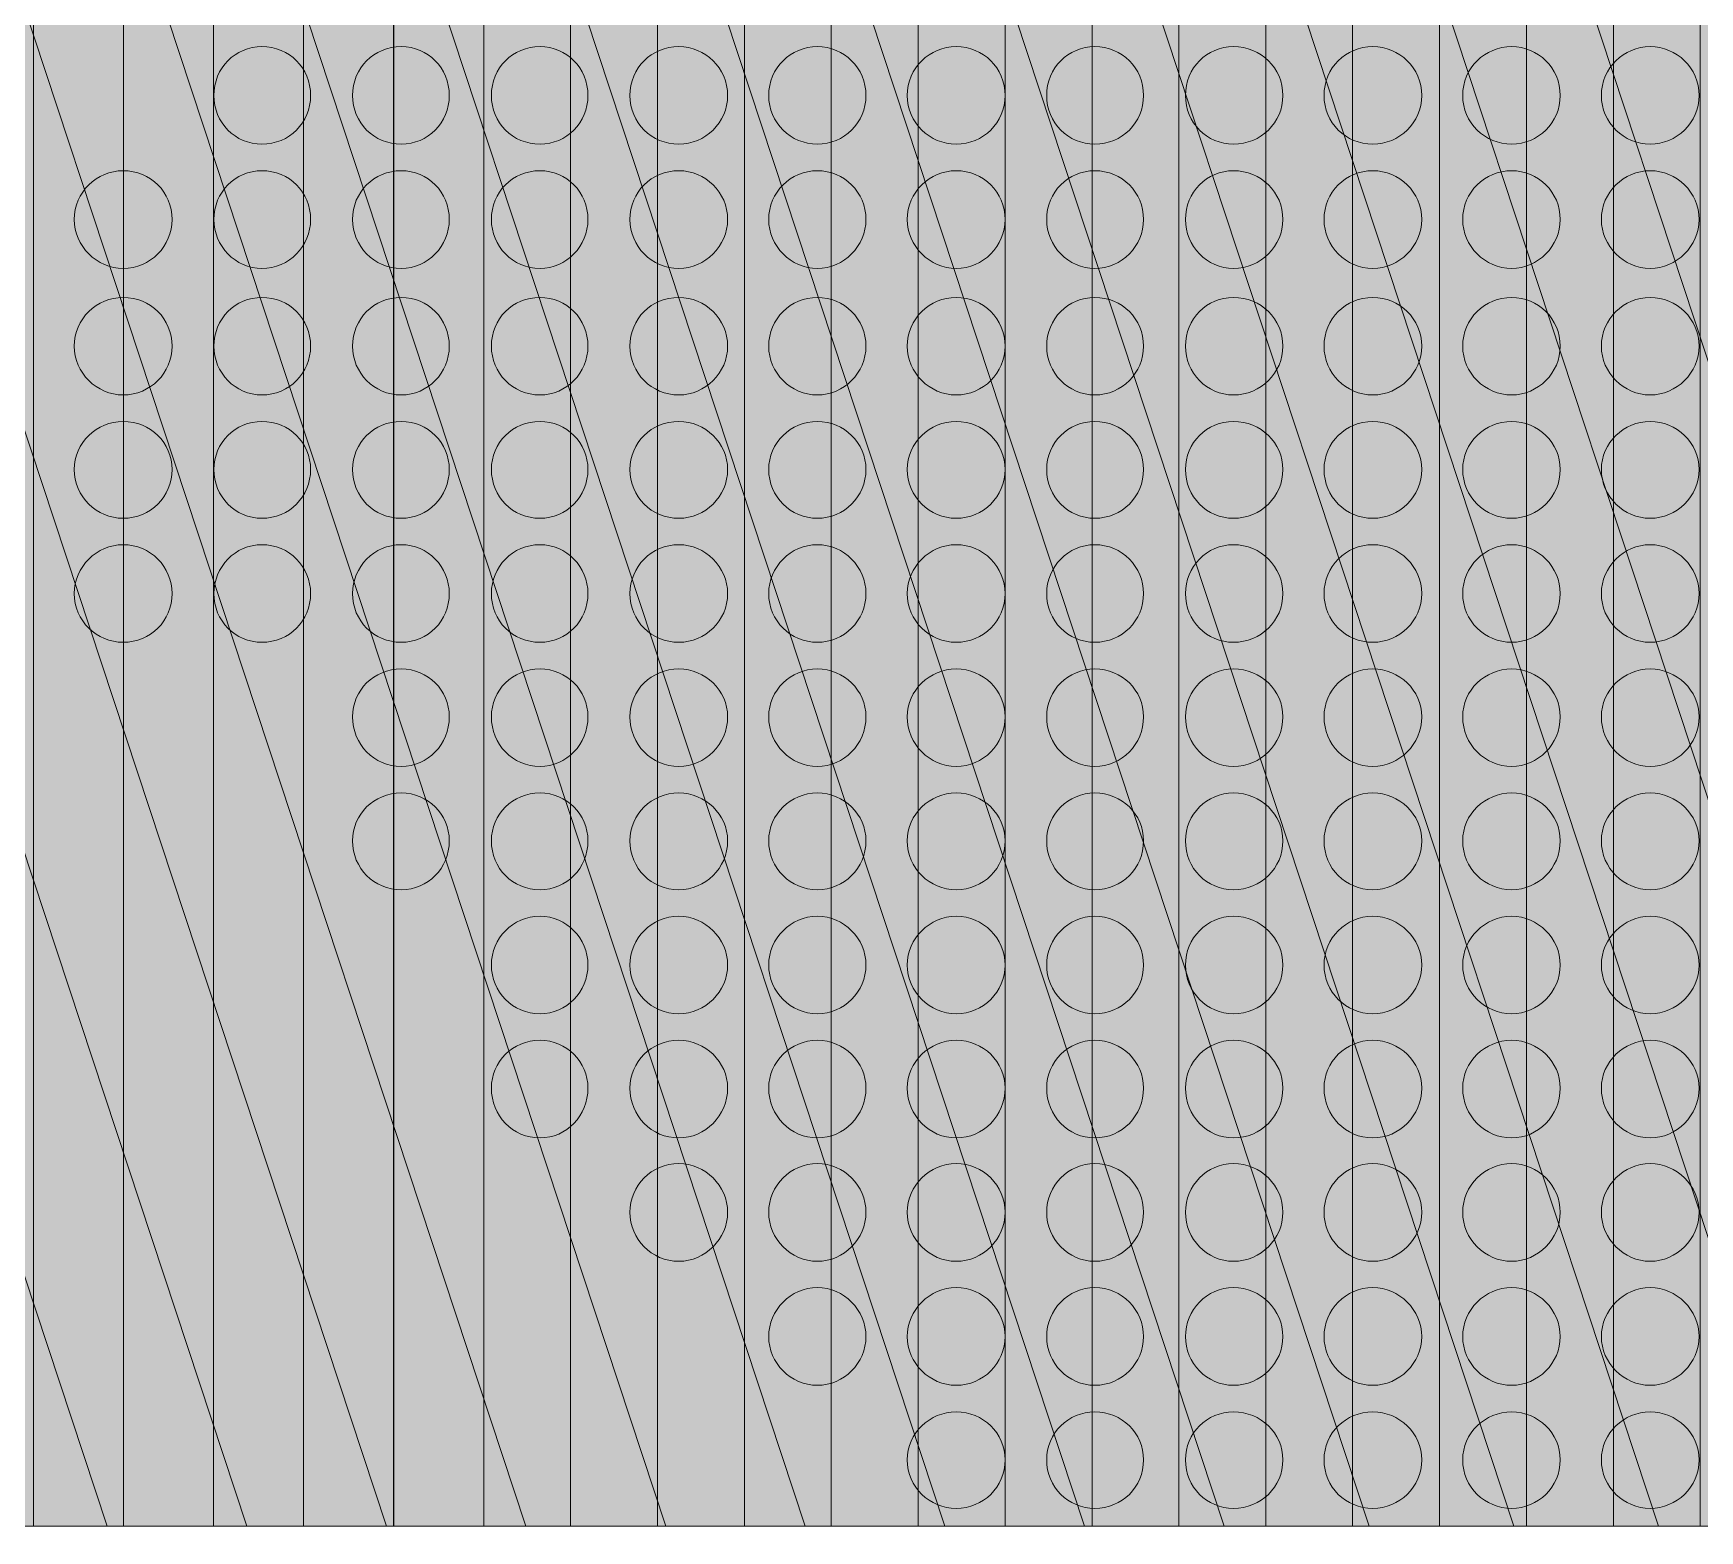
# Model space of a CAD drawing. Header units: inches. Extents: x 243 to 900, y -519 to -86.
# Drawn here: x 503.32 to 533.02, y -312.63 to -285.94 of the extents above; entities that cross this region are included whole.
import ezdxf

# ---------------------------------------------------------------- set-up
doc = ezdxf.new("R2010")
doc.units = ezdxf.units.IN
doc.header["$MEASUREMENT"] = 0
doc.layers.add('Layer 1', color=7, linetype='Continuous')

# ---------------------------------------------------------------- blocks, each defined once
blk = doc.blocks.new('block 3')
at = {"layer": 'Layer 1', "lineweight": 0}
blk.add_open_spline([(898.138, -484.267), (898.138, -494.991), (889.368, -503.763), (878.645, -503.763), (878.645, -503.763), (266.12, -503.763), (266.12, -503.763), (255.397, -503.763), (246.624, -494.991), (246.624, -484.267), (246.624, -484.267), (246.624, -108.507), (246.624, -108.507), (246.624, -97.783), (255.397, -89.011), (266.12, -89.011), (266.12, -89.011), (878.645, -89.011), (878.645, -89.011), (889.368, -89.011), (898.138, -97.783), (898.138, -108.507), (898.138, -108.507), (898.138, -484.267), (898.138, -484.267)], degree=3, knots=[0, 0, 0, 0, 1, 1, 1, 2, 2, 2, 3, 3, 3, 4, 4, 4, 5, 5, 5, 6, 6, 6, 7, 7, 7, 8, 8, 8, 8], dxfattribs=at)
blk = doc.blocks.new('block 2')
at = {"layer": 'Layer 1'}
blk.add_blockref('block 3', (0, 0), dxfattribs=at)
blk = doc.blocks.new('block 72')
at = {"layer": 'Layer 1', "lineweight": 0}
for points in [[(508.262, -287.045), (508.262, -287.533), (507.882, -287.913), (507.395, -287.913), (506.919, -287.913), (506.538, -287.533), (506.538, -287.045), (506.538, -286.556), (506.919, -286.174), (507.395, -286.174), (507.882, -286.174), (508.262, -286.556), (508.262, -287.045)], [(510.734, -287.045), (510.734, -287.533), (510.354, -287.913), (509.88, -287.913), (509.391, -287.913), (509.01, -287.533), (509.01, -287.045), (509.01, -286.556), (509.391, -286.174), (509.88, -286.174), (510.354, -286.174), (510.734, -286.556), (510.734, -287.045)], [(513.206, -287.045), (513.206, -287.533), (512.826, -287.913), (512.352, -287.913), (511.863, -287.913), (511.485, -287.533), (511.485, -287.045), (511.485, -286.556), (511.863, -286.174), (512.352, -286.174), (512.826, -286.174), (513.206, -286.556), (513.206, -287.045)], [(515.697, -287.045), (515.697, -287.533), (515.295, -287.913), (514.827, -287.913), (514.338, -287.913), (513.954, -287.533), (513.954, -287.045), (513.954, -286.556), (514.338, -286.174), (514.827, -286.174), (515.295, -286.174), (515.697, -286.556), (515.697, -287.045)], [(518.163, -287.045), (518.163, -287.533), (517.769, -287.913), (517.296, -287.913), (516.823, -287.913), (516.429, -287.533), (516.429, -287.045), (516.429, -286.556), (516.823, -286.174), (517.296, -286.174), (517.769, -286.174), (518.163, -286.556), (518.163, -287.045)], [(520.641, -287.045), (520.641, -287.533), (520.257, -287.913), (519.768, -287.913), (519.298, -287.913), (518.898, -287.533), (518.898, -287.045), (518.898, -286.556), (519.298, -286.174), (519.768, -286.174), (520.257, -286.174), (520.641, -286.556), (520.641, -287.045)], [(523.11, -287.045), (523.11, -287.533), (522.727, -287.913), (522.24, -287.913), (521.767, -287.913), (521.384, -287.533), (521.384, -287.045), (521.384, -286.556), (521.767, -286.174), (522.24, -286.174), (522.727, -286.174), (523.11, -286.556), (523.11, -287.045)], [(525.595, -287.045), (525.595, -287.533), (525.201, -287.913), (524.712, -287.913), (524.239, -287.913), (523.858, -287.533), (523.858, -287.045), (523.858, -286.556), (524.239, -286.174), (524.712, -286.174), (525.201, -286.174), (525.595, -286.556), (525.595, -287.045)], [(528.07, -287.045), (528.07, -287.533), (527.673, -287.913), (527.197, -287.913), (526.714, -287.913), (526.328, -287.533), (526.328, -287.045), (526.328, -286.556), (526.714, -286.174), (527.197, -286.174), (527.673, -286.174), (528.07, -286.556), (528.07, -287.045)], [(530.539, -287.045), (530.539, -287.533), (530.143, -287.913), (529.675, -287.913), (529.196, -287.913), (528.8, -287.533), (528.8, -287.045), (528.8, -286.556), (529.196, -286.174), (529.675, -286.174), (530.143, -286.174), (530.539, -286.556), (530.539, -287.045)], [(533.014, -287.045), (533.014, -287.533), (532.615, -287.913), (532.141, -287.913), (531.671, -287.913), (531.272, -287.533), (531.272, -287.045), (531.272, -286.556), (531.671, -286.174), (532.141, -286.174), (532.615, -286.174), (533.014, -286.556), (533.014, -287.045)]]:
    blk.add_open_spline(points, degree=3, knots=[0, 0, 0, 0, 1, 1, 1, 2, 2, 2, 3, 3, 3, 4, 4, 4, 4], dxfattribs=at)
blk = doc.blocks.new('block 73')
at = {"layer": 'Layer 1', "lineweight": 0}
for points in [[(505.793, -289.256), (505.793, -289.728), (505.409, -290.128), (504.92, -290.128), (504.45, -290.128), (504.05, -289.728), (504.05, -289.256), (504.05, -288.769), (504.45, -288.387), (504.92, -288.387), (505.409, -288.387), (505.793, -288.769), (505.793, -289.256)], [(508.262, -289.256), (508.262, -289.728), (507.882, -290.128), (507.395, -290.128), (506.919, -290.128), (506.538, -289.728), (506.538, -289.256), (506.538, -288.769), (506.919, -288.387), (507.395, -288.387), (507.882, -288.387), (508.262, -288.769), (508.262, -289.256)], [(510.734, -289.256), (510.734, -289.728), (510.354, -290.128), (509.88, -290.128), (509.391, -290.128), (509.01, -289.728), (509.01, -289.256), (509.01, -288.769), (509.391, -288.387), (509.88, -288.387), (510.354, -288.387), (510.734, -288.769), (510.734, -289.256)], [(513.206, -289.256), (513.206, -289.728), (512.826, -290.128), (512.352, -290.128), (511.863, -290.128), (511.485, -289.728), (511.485, -289.256), (511.485, -288.769), (511.863, -288.387), (512.352, -288.387), (512.826, -288.387), (513.206, -288.769), (513.206, -289.256)], [(515.697, -289.256), (515.697, -289.728), (515.295, -290.128), (514.827, -290.128), (514.338, -290.128), (513.954, -289.728), (513.954, -289.256), (513.954, -288.769), (514.338, -288.387), (514.827, -288.387), (515.295, -288.387), (515.697, -288.769), (515.697, -289.256)], [(518.163, -289.256), (518.163, -289.728), (517.769, -290.128), (517.296, -290.128), (516.823, -290.128), (516.429, -289.728), (516.429, -289.256), (516.429, -288.769), (516.823, -288.387), (517.296, -288.387), (517.769, -288.387), (518.163, -288.769), (518.163, -289.256)], [(520.641, -289.256), (520.641, -289.728), (520.257, -290.128), (519.768, -290.128), (519.298, -290.128), (518.898, -289.728), (518.898, -289.256), (518.898, -288.769), (519.298, -288.387), (519.768, -288.387), (520.257, -288.387), (520.641, -288.769), (520.641, -289.256)], [(523.11, -289.256), (523.11, -289.728), (522.727, -290.128), (522.24, -290.128), (521.767, -290.128), (521.384, -289.728), (521.384, -289.256), (521.384, -288.769), (521.767, -288.387), (522.24, -288.387), (522.727, -288.387), (523.11, -288.769), (523.11, -289.256)], [(525.595, -289.256), (525.595, -289.728), (525.201, -290.128), (524.712, -290.128), (524.239, -290.128), (523.858, -289.728), (523.858, -289.256), (523.858, -288.769), (524.239, -288.387), (524.712, -288.387), (525.201, -288.387), (525.595, -288.769), (525.595, -289.256)], [(528.07, -289.256), (528.07, -289.728), (527.673, -290.128), (527.197, -290.128), (526.714, -290.128), (526.328, -289.728), (526.328, -289.256), (526.328, -288.769), (526.714, -288.387), (527.197, -288.387), (527.673, -288.387), (528.07, -288.769), (528.07, -289.256)], [(530.539, -289.256), (530.539, -289.728), (530.143, -290.128), (529.675, -290.128), (529.196, -290.128), (528.8, -289.728), (528.8, -289.256), (528.8, -288.769), (529.196, -288.387), (529.675, -288.387), (530.143, -288.387), (530.539, -288.769), (530.539, -289.256)], [(533.014, -289.256), (533.014, -289.728), (532.615, -290.128), (532.141, -290.128), (531.671, -290.128), (531.272, -289.728), (531.272, -289.256), (531.272, -288.769), (531.671, -288.387), (532.141, -288.387), (532.615, -288.387), (533.014, -288.769), (533.014, -289.256)]]:
    blk.add_open_spline(points, degree=3, knots=[0, 0, 0, 0, 1, 1, 1, 2, 2, 2, 3, 3, 3, 4, 4, 4, 4], dxfattribs=at)
blk = doc.blocks.new('block 5')
at = {"layer": 'Layer 1'}
for name in ['block 72', 'block 73']:
    blk.add_blockref(name, (0, 0), dxfattribs=at)
blk = doc.blocks.new('block 75')
at = {"layer": 'Layer 1', "lineweight": 0}
for points in [[(505.793, -291.516), (505.793, -291.988), (505.409, -292.385), (504.92, -292.385), (504.45, -292.385), (504.05, -291.988), (504.05, -291.516), (504.05, -291.026), (504.45, -290.646), (504.92, -290.646), (505.409, -290.646), (505.793, -291.026), (505.793, -291.516)], [(508.262, -291.516), (508.262, -291.988), (507.882, -292.385), (507.395, -292.385), (506.919, -292.385), (506.538, -291.988), (506.538, -291.516), (506.538, -291.026), (506.919, -290.646), (507.395, -290.646), (507.882, -290.646), (508.262, -291.026), (508.262, -291.516)], [(510.734, -291.516), (510.734, -291.988), (510.354, -292.385), (509.88, -292.385), (509.391, -292.385), (509.01, -291.988), (509.01, -291.516), (509.01, -291.026), (509.391, -290.646), (509.88, -290.646), (510.354, -290.646), (510.734, -291.026), (510.734, -291.516)], [(513.206, -291.516), (513.206, -291.988), (512.826, -292.385), (512.352, -292.385), (511.863, -292.385), (511.485, -291.988), (511.485, -291.516), (511.485, -291.026), (511.863, -290.646), (512.352, -290.646), (512.826, -290.646), (513.206, -291.026), (513.206, -291.516)], [(515.697, -291.516), (515.697, -291.988), (515.295, -292.385), (514.827, -292.385), (514.338, -292.385), (513.954, -291.988), (513.954, -291.516), (513.954, -291.026), (514.338, -290.646), (514.827, -290.646), (515.295, -290.646), (515.697, -291.026), (515.697, -291.516)], [(518.163, -291.516), (518.163, -291.988), (517.769, -292.385), (517.296, -292.385), (516.823, -292.385), (516.429, -291.988), (516.429, -291.516), (516.429, -291.026), (516.823, -290.646), (517.296, -290.646), (517.769, -290.646), (518.163, -291.026), (518.163, -291.516)], [(520.641, -291.516), (520.641, -291.988), (520.257, -292.385), (519.768, -292.385), (519.298, -292.385), (518.898, -291.988), (518.898, -291.516), (518.898, -291.026), (519.298, -290.646), (519.768, -290.646), (520.257, -290.646), (520.641, -291.026), (520.641, -291.516)], [(523.11, -291.516), (523.11, -291.988), (522.727, -292.385), (522.24, -292.385), (521.767, -292.385), (521.384, -291.988), (521.384, -291.516), (521.384, -291.026), (521.767, -290.646), (522.24, -290.646), (522.727, -290.646), (523.11, -291.026), (523.11, -291.516)], [(525.595, -291.516), (525.595, -291.988), (525.201, -292.385), (524.712, -292.385), (524.239, -292.385), (523.858, -291.988), (523.858, -291.516), (523.858, -291.026), (524.239, -290.646), (524.712, -290.646), (525.201, -290.646), (525.595, -291.026), (525.595, -291.516)], [(528.07, -291.516), (528.07, -291.988), (527.673, -292.385), (527.197, -292.385), (526.714, -292.385), (526.328, -291.988), (526.328, -291.516), (526.328, -291.026), (526.714, -290.646), (527.197, -290.646), (527.673, -290.646), (528.07, -291.026), (528.07, -291.516)], [(530.539, -291.516), (530.539, -291.988), (530.143, -292.385), (529.675, -292.385), (529.196, -292.385), (528.8, -291.988), (528.8, -291.516), (528.8, -291.026), (529.196, -290.646), (529.675, -290.646), (530.143, -290.646), (530.539, -291.026), (530.539, -291.516)], [(533.014, -291.516), (533.014, -291.988), (532.615, -292.385), (532.141, -292.385), (531.671, -292.385), (531.272, -291.988), (531.272, -291.516), (531.272, -291.026), (531.671, -290.646), (532.141, -290.646), (532.615, -290.646), (533.014, -291.026), (533.014, -291.516)]]:
    blk.add_open_spline(points, degree=3, knots=[0, 0, 0, 0, 1, 1, 1, 2, 2, 2, 3, 3, 3, 4, 4, 4, 4], dxfattribs=at)
blk = doc.blocks.new('block 76')
at = {"layer": 'Layer 1', "lineweight": 0}
for points in [[(505.793, -293.711), (505.793, -294.199), (505.409, -294.584), (504.92, -294.584), (504.45, -294.584), (504.05, -294.199), (504.05, -293.711), (504.05, -293.241), (504.45, -292.857), (504.92, -292.857), (505.409, -292.857), (505.793, -293.241), (505.793, -293.711)], [(508.262, -293.711), (508.262, -294.199), (507.882, -294.584), (507.395, -294.584), (506.919, -294.584), (506.538, -294.199), (506.538, -293.711), (506.538, -293.241), (506.919, -292.857), (507.395, -292.857), (507.882, -292.857), (508.262, -293.241), (508.262, -293.711)], [(510.734, -293.711), (510.734, -294.199), (510.354, -294.584), (509.88, -294.584), (509.391, -294.584), (509.01, -294.199), (509.01, -293.711), (509.01, -293.241), (509.391, -292.857), (509.88, -292.857), (510.354, -292.857), (510.734, -293.241), (510.734, -293.711)], [(513.206, -293.711), (513.206, -294.199), (512.826, -294.584), (512.352, -294.584), (511.863, -294.584), (511.485, -294.199), (511.485, -293.711), (511.485, -293.241), (511.863, -292.857), (512.352, -292.857), (512.826, -292.857), (513.206, -293.241), (513.206, -293.711)], [(515.697, -293.711), (515.697, -294.199), (515.295, -294.584), (514.827, -294.584), (514.338, -294.584), (513.954, -294.199), (513.954, -293.711), (513.954, -293.241), (514.338, -292.857), (514.827, -292.857), (515.295, -292.857), (515.697, -293.241), (515.697, -293.711)], [(518.163, -293.711), (518.163, -294.199), (517.769, -294.584), (517.296, -294.584), (516.823, -294.584), (516.429, -294.199), (516.429, -293.711), (516.429, -293.241), (516.823, -292.857), (517.296, -292.857), (517.769, -292.857), (518.163, -293.241), (518.163, -293.711)], [(520.641, -293.711), (520.641, -294.199), (520.257, -294.584), (519.768, -294.584), (519.298, -294.584), (518.898, -294.199), (518.898, -293.711), (518.898, -293.241), (519.298, -292.857), (519.768, -292.857), (520.257, -292.857), (520.641, -293.241), (520.641, -293.711)], [(523.11, -293.711), (523.11, -294.199), (522.727, -294.584), (522.24, -294.584), (521.767, -294.584), (521.384, -294.199), (521.384, -293.711), (521.384, -293.241), (521.767, -292.857), (522.24, -292.857), (522.727, -292.857), (523.11, -293.241), (523.11, -293.711)], [(525.595, -293.711), (525.595, -294.199), (525.201, -294.584), (524.712, -294.584), (524.239, -294.584), (523.858, -294.199), (523.858, -293.711), (523.858, -293.241), (524.239, -292.857), (524.712, -292.857), (525.201, -292.857), (525.595, -293.241), (525.595, -293.711)], [(528.07, -293.711), (528.07, -294.199), (527.673, -294.584), (527.197, -294.584), (526.714, -294.584), (526.328, -294.199), (526.328, -293.711), (526.328, -293.241), (526.714, -292.857), (527.197, -292.857), (527.673, -292.857), (528.07, -293.241), (528.07, -293.711)], [(530.539, -293.711), (530.539, -294.199), (530.143, -294.584), (529.675, -294.584), (529.196, -294.584), (528.8, -294.199), (528.8, -293.711), (528.8, -293.241), (529.196, -292.857), (529.675, -292.857), (530.143, -292.857), (530.539, -293.241), (530.539, -293.711)], [(533.014, -293.711), (533.014, -294.199), (532.615, -294.584), (532.141, -294.584), (531.671, -294.584), (531.272, -294.199), (531.272, -293.711), (531.272, -293.241), (531.671, -292.857), (532.141, -292.857), (532.615, -292.857), (533.014, -293.241), (533.014, -293.711)]]:
    blk.add_open_spline(points, degree=3, knots=[0, 0, 0, 0, 1, 1, 1, 2, 2, 2, 3, 3, 3, 4, 4, 4, 4], dxfattribs=at)
blk = doc.blocks.new('block 77')
at = {"layer": 'Layer 1', "lineweight": 0}
for points in [[(505.793, -295.926), (505.793, -296.412), (505.409, -296.794), (504.92, -296.794), (504.45, -296.794), (504.05, -296.412), (504.05, -295.926), (504.05, -295.452), (504.45, -295.054), (504.92, -295.054), (505.409, -295.054), (505.793, -295.452), (505.793, -295.926)], [(508.262, -295.926), (508.262, -296.412), (507.882, -296.794), (507.395, -296.794), (506.919, -296.794), (506.538, -296.412), (506.538, -295.926), (506.538, -295.452), (506.919, -295.054), (507.395, -295.054), (507.882, -295.054), (508.262, -295.452), (508.262, -295.926)], [(510.734, -295.926), (510.734, -296.412), (510.354, -296.794), (509.88, -296.794), (509.391, -296.794), (509.01, -296.412), (509.01, -295.926), (509.01, -295.452), (509.391, -295.054), (509.88, -295.054), (510.354, -295.054), (510.734, -295.452), (510.734, -295.926)], [(513.206, -295.926), (513.206, -296.412), (512.826, -296.794), (512.352, -296.794), (511.863, -296.794), (511.485, -296.412), (511.485, -295.926), (511.485, -295.452), (511.863, -295.054), (512.352, -295.054), (512.826, -295.054), (513.206, -295.452), (513.206, -295.926)], [(515.697, -295.926), (515.697, -296.412), (515.295, -296.794), (514.827, -296.794), (514.338, -296.794), (513.954, -296.412), (513.954, -295.926), (513.954, -295.452), (514.338, -295.054), (514.827, -295.054), (515.295, -295.054), (515.697, -295.452), (515.697, -295.926)], [(518.163, -295.926), (518.163, -296.412), (517.769, -296.794), (517.296, -296.794), (516.823, -296.794), (516.429, -296.412), (516.429, -295.926), (516.429, -295.452), (516.823, -295.054), (517.296, -295.054), (517.769, -295.054), (518.163, -295.452), (518.163, -295.926)], [(520.641, -295.926), (520.641, -296.412), (520.257, -296.794), (519.768, -296.794), (519.298, -296.794), (518.898, -296.412), (518.898, -295.926), (518.898, -295.452), (519.298, -295.054), (519.768, -295.054), (520.257, -295.054), (520.641, -295.452), (520.641, -295.926)], [(523.11, -295.926), (523.11, -296.412), (522.727, -296.794), (522.24, -296.794), (521.767, -296.794), (521.384, -296.412), (521.384, -295.926), (521.384, -295.452), (521.767, -295.054), (522.24, -295.054), (522.727, -295.054), (523.11, -295.452), (523.11, -295.926)], [(525.595, -295.926), (525.595, -296.412), (525.201, -296.794), (524.712, -296.794), (524.239, -296.794), (523.858, -296.412), (523.858, -295.926), (523.858, -295.452), (524.239, -295.054), (524.712, -295.054), (525.201, -295.054), (525.595, -295.452), (525.595, -295.926)], [(528.07, -295.926), (528.07, -296.412), (527.673, -296.794), (527.197, -296.794), (526.714, -296.794), (526.328, -296.412), (526.328, -295.926), (526.328, -295.452), (526.714, -295.054), (527.197, -295.054), (527.673, -295.054), (528.07, -295.452), (528.07, -295.926)], [(530.539, -295.926), (530.539, -296.412), (530.143, -296.794), (529.675, -296.794), (529.196, -296.794), (528.8, -296.412), (528.8, -295.926), (528.8, -295.452), (529.196, -295.054), (529.675, -295.054), (530.143, -295.054), (530.539, -295.452), (530.539, -295.926)], [(533.014, -295.926), (533.014, -296.412), (532.615, -296.794), (532.141, -296.794), (531.671, -296.794), (531.272, -296.412), (531.272, -295.926), (531.272, -295.452), (531.671, -295.054), (532.141, -295.054), (532.615, -295.054), (533.014, -295.452), (533.014, -295.926)]]:
    blk.add_open_spline(points, degree=3, knots=[0, 0, 0, 0, 1, 1, 1, 2, 2, 2, 3, 3, 3, 4, 4, 4, 4], dxfattribs=at)
blk = doc.blocks.new('block 78')
at = {"layer": 'Layer 1', "lineweight": 0}
for points in [[(510.734, -298.123), (510.734, -298.612), (510.354, -299.008), (509.88, -299.008), (509.391, -299.008), (509.01, -298.612), (509.01, -298.123), (509.01, -297.649), (509.391, -297.27), (509.88, -297.27), (510.354, -297.27), (510.734, -297.649), (510.734, -298.123)], [(513.206, -298.123), (513.206, -298.612), (512.826, -299.008), (512.352, -299.008), (511.863, -299.008), (511.485, -298.612), (511.485, -298.123), (511.485, -297.649), (511.863, -297.27), (512.352, -297.27), (512.826, -297.27), (513.206, -297.649), (513.206, -298.123)], [(515.697, -298.123), (515.697, -298.612), (515.295, -299.008), (514.827, -299.008), (514.338, -299.008), (513.954, -298.612), (513.954, -298.123), (513.954, -297.649), (514.338, -297.27), (514.827, -297.27), (515.295, -297.27), (515.697, -297.649), (515.697, -298.123)], [(518.163, -298.123), (518.163, -298.612), (517.769, -299.008), (517.296, -299.008), (516.823, -299.008), (516.429, -298.612), (516.429, -298.123), (516.429, -297.649), (516.823, -297.27), (517.296, -297.27), (517.769, -297.27), (518.163, -297.649), (518.163, -298.123)], [(520.641, -298.123), (520.641, -298.612), (520.257, -299.008), (519.768, -299.008), (519.298, -299.008), (518.898, -298.612), (518.898, -298.123), (518.898, -297.649), (519.298, -297.27), (519.768, -297.27), (520.257, -297.27), (520.641, -297.649), (520.641, -298.123)], [(523.11, -298.123), (523.11, -298.612), (522.727, -299.008), (522.24, -299.008), (521.767, -299.008), (521.384, -298.612), (521.384, -298.123), (521.384, -297.649), (521.767, -297.27), (522.24, -297.27), (522.727, -297.27), (523.11, -297.649), (523.11, -298.123)], [(525.595, -298.123), (525.595, -298.612), (525.201, -299.008), (524.712, -299.008), (524.239, -299.008), (523.858, -298.612), (523.858, -298.123), (523.858, -297.649), (524.239, -297.27), (524.712, -297.27), (525.201, -297.27), (525.595, -297.649), (525.595, -298.123)], [(528.07, -298.123), (528.07, -298.612), (527.673, -299.008), (527.197, -299.008), (526.714, -299.008), (526.328, -298.612), (526.328, -298.123), (526.328, -297.649), (526.714, -297.27), (527.197, -297.27), (527.673, -297.27), (528.07, -297.649), (528.07, -298.123)], [(530.539, -298.123), (530.539, -298.612), (530.143, -299.008), (529.675, -299.008), (529.196, -299.008), (528.8, -298.612), (528.8, -298.123), (528.8, -297.649), (529.196, -297.27), (529.675, -297.27), (530.143, -297.27), (530.539, -297.649), (530.539, -298.123)], [(533.014, -298.123), (533.014, -298.612), (532.615, -299.008), (532.141, -299.008), (531.671, -299.008), (531.272, -298.612), (531.272, -298.123), (531.272, -297.649), (531.671, -297.27), (532.141, -297.27), (532.615, -297.27), (533.014, -297.649), (533.014, -298.123)]]:
    blk.add_open_spline(points, degree=3, knots=[0, 0, 0, 0, 1, 1, 1, 2, 2, 2, 3, 3, 3, 4, 4, 4, 4], dxfattribs=at)
blk = doc.blocks.new('block 79')
at = {"layer": 'Layer 1', "lineweight": 0}
for points in [[(510.734, -300.334), (510.734, -300.823), (510.354, -301.205), (509.88, -301.205), (509.391, -301.205), (509.01, -300.823), (509.01, -300.334), (509.01, -299.861), (509.391, -299.48), (509.88, -299.48), (510.354, -299.48), (510.734, -299.861), (510.734, -300.334)], [(513.206, -300.334), (513.206, -300.823), (512.826, -301.205), (512.352, -301.205), (511.863, -301.205), (511.485, -300.823), (511.485, -300.334), (511.485, -299.861), (511.863, -299.48), (512.352, -299.48), (512.826, -299.48), (513.206, -299.861), (513.206, -300.334)], [(515.697, -300.334), (515.697, -300.823), (515.295, -301.205), (514.827, -301.205), (514.338, -301.205), (513.954, -300.823), (513.954, -300.334), (513.954, -299.861), (514.338, -299.48), (514.827, -299.48), (515.295, -299.48), (515.697, -299.861), (515.697, -300.334)], [(518.163, -300.334), (518.163, -300.823), (517.769, -301.205), (517.296, -301.205), (516.823, -301.205), (516.429, -300.823), (516.429, -300.334), (516.429, -299.861), (516.823, -299.48), (517.296, -299.48), (517.769, -299.48), (518.163, -299.861), (518.163, -300.334)], [(520.641, -300.334), (520.641, -300.823), (520.257, -301.205), (519.768, -301.205), (519.298, -301.205), (518.898, -300.823), (518.898, -300.334), (518.898, -299.861), (519.298, -299.48), (519.768, -299.48), (520.257, -299.48), (520.641, -299.861), (520.641, -300.334)], [(523.11, -300.334), (523.11, -300.823), (522.727, -301.205), (522.24, -301.205), (521.767, -301.205), (521.384, -300.823), (521.384, -300.334), (521.384, -299.861), (521.767, -299.48), (522.24, -299.48), (522.727, -299.48), (523.11, -299.861), (523.11, -300.334)], [(525.595, -300.334), (525.595, -300.823), (525.201, -301.205), (524.712, -301.205), (524.239, -301.205), (523.858, -300.823), (523.858, -300.334), (523.858, -299.861), (524.239, -299.48), (524.712, -299.48), (525.201, -299.48), (525.595, -299.861), (525.595, -300.334)], [(528.07, -300.334), (528.07, -300.823), (527.673, -301.205), (527.197, -301.205), (526.714, -301.205), (526.328, -300.823), (526.328, -300.334), (526.328, -299.861), (526.714, -299.48), (527.197, -299.48), (527.673, -299.48), (528.07, -299.861), (528.07, -300.334)], [(530.539, -300.334), (530.539, -300.823), (530.143, -301.205), (529.675, -301.205), (529.196, -301.205), (528.8, -300.823), (528.8, -300.334), (528.8, -299.861), (529.196, -299.48), (529.675, -299.48), (530.143, -299.48), (530.539, -299.861), (530.539, -300.334)], [(533.014, -300.334), (533.014, -300.823), (532.615, -301.205), (532.141, -301.205), (531.671, -301.205), (531.272, -300.823), (531.272, -300.334), (531.272, -299.861), (531.671, -299.48), (532.141, -299.48), (532.615, -299.48), (533.014, -299.861), (533.014, -300.334)]]:
    blk.add_open_spline(points, degree=3, knots=[0, 0, 0, 0, 1, 1, 1, 2, 2, 2, 3, 3, 3, 4, 4, 4, 4], dxfattribs=at)
blk = doc.blocks.new('block 80')
at = {"layer": 'Layer 1', "lineweight": 0}
for points in [[(513.206, -302.548), (513.206, -303.02), (512.826, -303.417), (512.352, -303.417), (511.863, -303.417), (511.485, -303.02), (511.485, -302.548), (511.485, -302.073), (511.863, -301.679), (512.352, -301.679), (512.826, -301.679), (513.206, -302.073), (513.206, -302.548)], [(515.697, -302.548), (515.697, -303.02), (515.295, -303.417), (514.827, -303.417), (514.338, -303.417), (513.954, -303.02), (513.954, -302.548), (513.954, -302.073), (514.338, -301.679), (514.827, -301.679), (515.295, -301.679), (515.697, -302.073), (515.697, -302.548)], [(518.163, -302.548), (518.163, -303.02), (517.769, -303.417), (517.296, -303.417), (516.823, -303.417), (516.429, -303.02), (516.429, -302.548), (516.429, -302.073), (516.823, -301.679), (517.296, -301.679), (517.769, -301.679), (518.163, -302.073), (518.163, -302.548)], [(520.641, -302.548), (520.641, -303.02), (520.257, -303.417), (519.768, -303.417), (519.298, -303.417), (518.898, -303.02), (518.898, -302.548), (518.898, -302.073), (519.298, -301.679), (519.768, -301.679), (520.257, -301.679), (520.641, -302.073), (520.641, -302.548)], [(523.11, -302.548), (523.11, -303.02), (522.727, -303.417), (522.24, -303.417), (521.767, -303.417), (521.384, -303.02), (521.384, -302.548), (521.384, -302.073), (521.767, -301.679), (522.24, -301.679), (522.727, -301.679), (523.11, -302.073), (523.11, -302.548)], [(525.595, -302.548), (525.595, -303.02), (525.201, -303.417), (524.712, -303.417), (524.239, -303.417), (523.858, -303.02), (523.858, -302.548), (523.858, -302.073), (524.239, -301.679), (524.712, -301.679), (525.201, -301.679), (525.595, -302.073), (525.595, -302.548)], [(528.07, -302.548), (528.07, -303.02), (527.673, -303.417), (527.197, -303.417), (526.714, -303.417), (526.328, -303.02), (526.328, -302.548), (526.328, -302.073), (526.714, -301.679), (527.197, -301.679), (527.673, -301.679), (528.07, -302.073), (528.07, -302.548)], [(530.539, -302.548), (530.539, -303.02), (530.143, -303.417), (529.675, -303.417), (529.196, -303.417), (528.8, -303.02), (528.8, -302.548), (528.8, -302.073), (529.196, -301.679), (529.675, -301.679), (530.143, -301.679), (530.539, -302.073), (530.539, -302.548)], [(533.014, -302.548), (533.014, -303.02), (532.615, -303.417), (532.141, -303.417), (531.671, -303.417), (531.272, -303.02), (531.272, -302.548), (531.272, -302.073), (531.671, -301.679), (532.141, -301.679), (532.615, -301.679), (533.014, -302.073), (533.014, -302.548)]]:
    blk.add_open_spline(points, degree=3, knots=[0, 0, 0, 0, 1, 1, 1, 2, 2, 2, 3, 3, 3, 4, 4, 4, 4], dxfattribs=at)
blk = doc.blocks.new('block 81')
at = {"layer": 'Layer 1', "lineweight": 0}
for points in [[(513.206, -304.744), (513.206, -305.233), (512.826, -305.63), (512.352, -305.63), (511.863, -305.63), (511.485, -305.233), (511.485, -304.744), (511.485, -304.271), (511.863, -303.89), (512.352, -303.89), (512.826, -303.89), (513.206, -304.271), (513.206, -304.744)], [(515.697, -304.744), (515.697, -305.233), (515.295, -305.63), (514.827, -305.63), (514.338, -305.63), (513.954, -305.233), (513.954, -304.744), (513.954, -304.271), (514.338, -303.89), (514.827, -303.89), (515.295, -303.89), (515.697, -304.271), (515.697, -304.744)], [(518.163, -304.744), (518.163, -305.233), (517.769, -305.63), (517.296, -305.63), (516.823, -305.63), (516.429, -305.233), (516.429, -304.744), (516.429, -304.271), (516.823, -303.89), (517.296, -303.89), (517.769, -303.89), (518.163, -304.271), (518.163, -304.744)], [(520.641, -304.744), (520.641, -305.233), (520.257, -305.63), (519.768, -305.63), (519.298, -305.63), (518.898, -305.233), (518.898, -304.744), (518.898, -304.271), (519.298, -303.89), (519.768, -303.89), (520.257, -303.89), (520.641, -304.271), (520.641, -304.744)], [(523.11, -304.744), (523.11, -305.233), (522.727, -305.63), (522.24, -305.63), (521.767, -305.63), (521.384, -305.233), (521.384, -304.744), (521.384, -304.271), (521.767, -303.89), (522.24, -303.89), (522.727, -303.89), (523.11, -304.271), (523.11, -304.744)], [(525.595, -304.744), (525.595, -305.233), (525.201, -305.63), (524.712, -305.63), (524.239, -305.63), (523.858, -305.233), (523.858, -304.744), (523.858, -304.271), (524.239, -303.89), (524.712, -303.89), (525.201, -303.89), (525.595, -304.271), (525.595, -304.744)], [(528.07, -304.744), (528.07, -305.233), (527.673, -305.63), (527.197, -305.63), (526.714, -305.63), (526.328, -305.233), (526.328, -304.744), (526.328, -304.271), (526.714, -303.89), (527.197, -303.89), (527.673, -303.89), (528.07, -304.271), (528.07, -304.744)], [(530.539, -304.744), (530.539, -305.233), (530.143, -305.63), (529.675, -305.63), (529.196, -305.63), (528.8, -305.233), (528.8, -304.744), (528.8, -304.271), (529.196, -303.89), (529.675, -303.89), (530.143, -303.89), (530.539, -304.271), (530.539, -304.744)], [(533.014, -304.744), (533.014, -305.233), (532.615, -305.63), (532.141, -305.63), (531.671, -305.63), (531.272, -305.233), (531.272, -304.744), (531.272, -304.271), (531.671, -303.89), (532.141, -303.89), (532.615, -303.89), (533.014, -304.271), (533.014, -304.744)]]:
    blk.add_open_spline(points, degree=3, knots=[0, 0, 0, 0, 1, 1, 1, 2, 2, 2, 3, 3, 3, 4, 4, 4, 4], dxfattribs=at)
blk = doc.blocks.new('block 82')
at = {"layer": 'Layer 1', "lineweight": 0}
for points in [[(515.697, -306.956), (515.697, -307.43), (515.295, -307.83), (514.827, -307.83), (514.338, -307.83), (513.954, -307.43), (513.954, -306.956), (513.954, -306.484), (514.338, -306.087), (514.827, -306.087), (515.295, -306.087), (515.697, -306.484), (515.697, -306.956)], [(518.163, -306.956), (518.163, -307.43), (517.769, -307.83), (517.296, -307.83), (516.823, -307.83), (516.429, -307.43), (516.429, -306.956), (516.429, -306.484), (516.823, -306.087), (517.296, -306.087), (517.769, -306.087), (518.163, -306.484), (518.163, -306.956)], [(520.641, -306.956), (520.641, -307.43), (520.257, -307.83), (519.768, -307.83), (519.298, -307.83), (518.898, -307.43), (518.898, -306.956), (518.898, -306.484), (519.298, -306.087), (519.768, -306.087), (520.257, -306.087), (520.641, -306.484), (520.641, -306.956)], [(523.11, -306.956), (523.11, -307.43), (522.727, -307.83), (522.24, -307.83), (521.767, -307.83), (521.384, -307.43), (521.384, -306.956), (521.384, -306.484), (521.767, -306.087), (522.24, -306.087), (522.727, -306.087), (523.11, -306.484), (523.11, -306.956)], [(525.595, -306.956), (525.595, -307.43), (525.201, -307.83), (524.712, -307.83), (524.239, -307.83), (523.858, -307.43), (523.858, -306.956), (523.858, -306.484), (524.239, -306.087), (524.712, -306.087), (525.201, -306.087), (525.595, -306.484), (525.595, -306.956)], [(528.07, -306.956), (528.07, -307.43), (527.673, -307.83), (527.197, -307.83), (526.714, -307.83), (526.328, -307.43), (526.328, -306.956), (526.328, -306.484), (526.714, -306.087), (527.197, -306.087), (527.673, -306.087), (528.07, -306.484), (528.07, -306.956)], [(530.539, -306.956), (530.539, -307.43), (530.143, -307.83), (529.675, -307.83), (529.196, -307.83), (528.8, -307.43), (528.8, -306.956), (528.8, -306.484), (529.196, -306.087), (529.675, -306.087), (530.143, -306.087), (530.539, -306.484), (530.539, -306.956)], [(533.014, -306.956), (533.014, -307.43), (532.615, -307.83), (532.141, -307.83), (531.671, -307.83), (531.272, -307.43), (531.272, -306.956), (531.272, -306.484), (531.671, -306.087), (532.141, -306.087), (532.615, -306.087), (533.014, -306.484), (533.014, -306.956)]]:
    blk.add_open_spline(points, degree=3, knots=[0, 0, 0, 0, 1, 1, 1, 2, 2, 2, 3, 3, 3, 4, 4, 4, 4], dxfattribs=at)
blk = doc.blocks.new('block 83')
at = {"layer": 'Layer 1', "lineweight": 0}
for points in [[(518.163, -309.173), (518.163, -309.643), (517.769, -310.04), (517.296, -310.04), (516.823, -310.04), (516.429, -309.643), (516.429, -309.173), (516.429, -308.695), (516.823, -308.299), (517.296, -308.299), (517.769, -308.299), (518.163, -308.695), (518.163, -309.173)], [(520.641, -309.173), (520.641, -309.643), (520.257, -310.04), (519.768, -310.04), (519.298, -310.04), (518.898, -309.643), (518.898, -309.173), (518.898, -308.695), (519.298, -308.299), (519.768, -308.299), (520.257, -308.299), (520.641, -308.695), (520.641, -309.173)], [(523.11, -309.173), (523.11, -309.643), (522.727, -310.04), (522.24, -310.04), (521.767, -310.04), (521.384, -309.643), (521.384, -309.173), (521.384, -308.695), (521.767, -308.299), (522.24, -308.299), (522.727, -308.299), (523.11, -308.695), (523.11, -309.173)], [(525.595, -309.173), (525.595, -309.643), (525.201, -310.04), (524.712, -310.04), (524.239, -310.04), (523.858, -309.643), (523.858, -309.173), (523.858, -308.695), (524.239, -308.299), (524.712, -308.299), (525.201, -308.299), (525.595, -308.695), (525.595, -309.173)], [(528.07, -309.173), (528.07, -309.643), (527.673, -310.04), (527.197, -310.04), (526.714, -310.04), (526.328, -309.643), (526.328, -309.173), (526.328, -308.695), (526.714, -308.299), (527.197, -308.299), (527.673, -308.299), (528.07, -308.695), (528.07, -309.173)], [(530.539, -309.173), (530.539, -309.643), (530.143, -310.04), (529.675, -310.04), (529.196, -310.04), (528.8, -309.643), (528.8, -309.173), (528.8, -308.695), (529.196, -308.299), (529.675, -308.299), (530.143, -308.299), (530.539, -308.695), (530.539, -309.173)], [(533.014, -309.173), (533.014, -309.643), (532.615, -310.04), (532.141, -310.04), (531.671, -310.04), (531.272, -309.643), (531.272, -309.173), (531.272, -308.695), (531.671, -308.299), (532.141, -308.299), (532.615, -308.299), (533.014, -308.695), (533.014, -309.173)]]:
    blk.add_open_spline(points, degree=3, knots=[0, 0, 0, 0, 1, 1, 1, 2, 2, 2, 3, 3, 3, 4, 4, 4, 4], dxfattribs=at)
blk = doc.blocks.new('block 84')
at = {"layer": 'Layer 1', "lineweight": 0}
for points in [[(520.641, -311.368), (520.641, -311.856), (520.257, -312.235), (519.768, -312.235), (519.298, -312.235), (518.898, -311.856), (518.898, -311.368), (518.898, -310.894), (519.298, -310.514), (519.768, -310.514), (520.257, -310.514), (520.641, -310.894), (520.641, -311.368)], [(523.11, -311.368), (523.11, -311.856), (522.727, -312.235), (522.24, -312.235), (521.767, -312.235), (521.384, -311.856), (521.384, -311.368), (521.384, -310.894), (521.767, -310.514), (522.24, -310.514), (522.727, -310.514), (523.11, -310.894), (523.11, -311.368)], [(525.595, -311.368), (525.595, -311.856), (525.201, -312.235), (524.712, -312.235), (524.239, -312.235), (523.858, -311.856), (523.858, -311.368), (523.858, -310.894), (524.239, -310.514), (524.712, -310.514), (525.201, -310.514), (525.595, -310.894), (525.595, -311.368)], [(528.07, -311.368), (528.07, -311.856), (527.673, -312.235), (527.197, -312.235), (526.714, -312.235), (526.328, -311.856), (526.328, -311.368), (526.328, -310.894), (526.714, -310.514), (527.197, -310.514), (527.673, -310.514), (528.07, -310.894), (528.07, -311.368)], [(530.539, -311.368), (530.539, -311.856), (530.143, -312.235), (529.675, -312.235), (529.196, -312.235), (528.8, -311.856), (528.8, -311.368), (528.8, -310.894), (529.196, -310.514), (529.675, -310.514), (530.143, -310.514), (530.539, -310.894), (530.539, -311.368)], [(533.014, -311.368), (533.014, -311.856), (532.615, -312.235), (532.141, -312.235), (531.671, -312.235), (531.272, -311.856), (531.272, -311.368), (531.272, -310.894), (531.671, -310.514), (532.141, -310.514), (532.615, -310.514), (533.014, -310.894), (533.014, -311.368)]]:
    blk.add_open_spline(points, degree=3, knots=[0, 0, 0, 0, 1, 1, 1, 2, 2, 2, 3, 3, 3, 4, 4, 4, 4], dxfattribs=at)
blk = doc.blocks.new('block 74')
at = {"layer": 'Layer 1'}
for name in ['block 75', 'block 76', 'block 77', 'block 78', 'block 79', 'block 80', 'block 81', 'block 82', 'block 83', 'block 84']:
    blk.add_blockref(name, (0, 0), dxfattribs=at)
blk = doc.blocks.new('block 4')
at = {"layer": 'Layer 1'}
for name in ['block 5', 'block 74']:
    blk.add_blockref(name, (0, 0), dxfattribs=at)
blk = doc.blocks.new('block 286')
at = {"layer": 'Layer 1', "true_color": 0x1281c4}
h = blk.add_hatch(color=142, dxfattribs=at)
h.dxf.hatch_style = 2
h.paths.add_polyline_path([(502.144, -312.554), (454.121, -167.129), (456.612, -167.129), (504.635, -312.554)])
at = {"layer": 'Layer 1', "true_color": 0x1483c6}
h = blk.add_hatch(color=142, dxfattribs=at)
h.dxf.hatch_style = 2
h.paths.add_polyline_path([(504.635, -312.554), (456.609, -167.129), (459.1, -167.129), (507.123, -312.554)])
at = {"layer": 'Layer 1', "true_color": 0x1782c5}
h = blk.add_hatch(color=142, dxfattribs=at)
h.dxf.hatch_style = 2
h.paths.add_polyline_path([(507.123, -312.554), (459.1, -167.129), (461.59, -167.129), (509.613, -312.554)])
at = {"layer": 'Layer 1', "true_color": 0x1483c6}
h = blk.add_hatch(color=142, dxfattribs=at)
h.dxf.hatch_style = 2
h.paths.add_polyline_path([(509.613, -312.554), (461.59, -167.129), (464.078, -167.129), (512.101, -312.554)])
at = {"layer": 'Layer 1', "true_color": 0x1484c7}
h = blk.add_hatch(color=142, dxfattribs=at)
h.dxf.hatch_style = 2
h.paths.add_polyline_path([(512.101, -312.554), (464.078, -167.129), (466.569, -167.129), (514.592, -312.554)])
at = {"layer": 'Layer 1', "true_color": 0x1585c7}
h = blk.add_hatch(color=142, dxfattribs=at)
h.dxf.hatch_style = 2
h.paths.add_polyline_path([(514.592, -312.554), (466.569, -167.129), (469.057, -167.129), (517.079, -312.554)])
at = {"layer": 'Layer 1', "true_color": 0x1386c8}
h = blk.add_hatch(color=142, dxfattribs=at)
h.dxf.hatch_style = 2
h.paths.add_polyline_path([(517.079, -312.554), (469.057, -167.129), (471.547, -167.129), (519.57, -312.554)])
at = {"layer": 'Layer 1', "true_color": 0x1688c9}
h = blk.add_hatch(color=142, dxfattribs=at)
h.dxf.hatch_style = 2
h.paths.add_polyline_path([(519.57, -312.554), (471.547, -167.129), (474.035, -167.129), (522.06, -312.554)])
h = blk.add_hatch(color=142, dxfattribs=at)
h.dxf.hatch_style = 2
h.paths.add_polyline_path([(522.06, -312.554), (474.035, -167.129), (476.525, -167.129), (524.548, -312.554)])
h = blk.add_hatch(color=142, dxfattribs=at)
h.dxf.hatch_style = 2
h.paths.add_polyline_path([(524.548, -312.554), (476.525, -167.129), (479.106, -167.129), (527.131, -312.554)])
h = blk.add_hatch(color=142, dxfattribs=at)
h.dxf.hatch_style = 2
h.paths.add_polyline_path([(527.131, -312.554), (479.106, -167.129), (481.686, -167.129), (529.709, -312.554)])
at = {"layer": 'Layer 1', "true_color": 0x1386c8}
h = blk.add_hatch(color=142, dxfattribs=at)
h.dxf.hatch_style = 2
h.paths.add_polyline_path([(529.709, -312.554), (481.686, -167.129), (484.269, -167.129), (532.292, -312.554)])
at = {"layer": 'Layer 1', "true_color": 0x1585c7}
h = blk.add_hatch(color=142, dxfattribs=at)
h.dxf.hatch_style = 2
h.paths.add_polyline_path([(532.292, -312.554), (484.269, -167.129), (486.85, -167.129), (534.873, -312.554)])
at = {"layer": 'Layer 1', "true_color": 0x1484c7}
h = blk.add_hatch(color=142, dxfattribs=at)
h.dxf.hatch_style = 2
h.paths.add_polyline_path([(534.873, -312.554), (486.85, -167.129), (489.433, -167.129), (537.456, -312.554)])
at = {"layer": 'Layer 1', "true_color": 0x1483c6}
h = blk.add_hatch(color=142, dxfattribs=at)
h.dxf.hatch_style = 2
h.paths.add_polyline_path([(537.456, -312.554), (489.433, -167.129), (492.013, -167.129), (540.036, -312.554)])
at = {"layer": 'Layer 1', "true_color": 0x1782c5}
h = blk.add_hatch(color=142, dxfattribs=at)
h.dxf.hatch_style = 2
h.paths.add_polyline_path([(540.036, -312.554), (492.013, -167.129), (494.594, -167.129), (542.617, -312.554)])
at = {"layer": 'Layer 1', "lineweight": 0}
for points in [[(502.144, -312.554), (454.121, -167.129), (456.612, -167.129), (504.635, -312.554), (502.144, -312.554)], [(504.635, -312.554), (456.609, -167.129), (459.1, -167.129), (507.123, -312.554), (504.635, -312.554)], [(507.123, -312.554), (459.1, -167.129), (461.59, -167.129), (509.613, -312.554), (507.123, -312.554)], [(509.613, -312.554), (461.59, -167.129), (464.078, -167.129), (512.101, -312.554), (509.613, -312.554)], [(512.101, -312.554), (464.078, -167.129), (466.569, -167.129), (514.592, -312.554), (512.101, -312.554)], [(514.592, -312.554), (466.569, -167.129), (469.057, -167.129), (517.079, -312.554), (514.592, -312.554)], [(517.079, -312.554), (469.057, -167.129), (471.547, -167.129), (519.57, -312.554), (517.079, -312.554)], [(519.57, -312.554), (471.547, -167.129), (474.035, -167.129), (522.06, -312.554), (519.57, -312.554)], [(522.06, -312.554), (474.035, -167.129), (476.525, -167.129), (524.548, -312.554), (522.06, -312.554)], [(524.548, -312.554), (476.525, -167.129), (479.106, -167.129), (527.131, -312.554), (524.548, -312.554)], [(527.131, -312.554), (479.106, -167.129), (481.686, -167.129), (529.709, -312.554), (527.131, -312.554)], [(529.709, -312.554), (481.686, -167.129), (484.269, -167.129), (532.292, -312.554), (529.709, -312.554)], [(532.292, -312.554), (484.269, -167.129), (486.85, -167.129), (534.873, -312.554), (532.292, -312.554)], [(534.873, -312.554), (486.85, -167.129), (489.433, -167.129), (537.456, -312.554), (534.873, -312.554)], [(537.456, -312.554), (489.433, -167.129), (492.013, -167.129), (540.036, -312.554), (537.456, -312.554)], [(540.036, -312.554), (492.013, -167.129), (494.594, -167.129), (542.617, -312.554), (540.036, -312.554)]]:
    blk.add_lwpolyline(points, dxfattribs=at)
blk.add_open_spline([(481.091, -199.266), (481.091, -199.266), (582.602, -199.266), (582.602, -199.266), (582.602, -199.266), (582.602, -167.129), (582.602, -167.129), (582.602, -167.129), (476.726, -167.129), (476.726, -167.129), (455.041, -167.129), (437.462, -184.708), (437.462, -206.393), (437.462, -206.393), (437.462, -215.646), (437.462, -215.646), (437.462, -224.775), (440.587, -233.174), (445.814, -239.84), (440.587, -246.511), (437.462, -254.905), (437.462, -264.037), (437.462, -264.037), (437.462, -273.289), (437.462, -273.289), (437.462, -294.974), (455.041, -312.553), (476.726, -312.553), (476.726, -312.553), (552.507, -312.553), (552.507, -312.553), (552.507, -312.553), (557.61, -312.553), (557.61, -312.553), (557.61, -312.553), (582.602, -312.553), (582.602, -312.553), (582.602, -312.553), (582.602, -205.692), (582.602, -205.692), (582.602, -205.692), (552.507, -205.692), (552.507, -205.692), (552.507, -205.692), (552.507, -280.885), (552.507, -280.885), (552.507, -280.885), (481.091, -280.885), (481.091, -280.885), (474.328, -280.885), (468.85, -275.403), (468.85, -268.641), (468.85, -261.879), (474.328, -256.399), (481.091, -256.399), (481.091, -256.399), (544.345, -256.399), (544.345, -256.399), (544.345, -256.399), (544.345, -223.751), (544.345, -223.751), (544.345, -223.751), (481.091, -223.751), (481.091, -223.751), (474.328, -223.751), (468.85, -218.27), (468.85, -211.507), (468.85, -204.748), (474.328, -199.266), (481.091, -199.266)], degree=3, knots=[0, 0, 0, 0, 1, 1, 1, 2, 2, 2, 3, 3, 3, 4, 4, 4, 5, 5, 5, 6, 6, 6, 7, 7, 7, 8, 8, 8, 9, 9, 9, 10, 10, 10, 11, 11, 11, 12, 12, 12, 13, 13, 13, 14, 14, 14, 15, 15, 15, 16, 16, 16, 17, 17, 17, 18, 18, 18, 19, 19, 19, 20, 20, 20, 21, 21, 21, 22, 22, 22, 23, 23, 23, 23], dxfattribs=at)
blk = doc.blocks.new('block 285')
at = {"layer": 'Layer 1', "lineweight": 0}
blk.add_lwpolyline([(437.462, -312.553), (582.602, -312.553), (582.602, -167.129), (437.462, -167.129), (437.462, -312.553)], dxfattribs=at)
at = {"layer": 'Layer 1'}
blk.add_blockref('block 286', (0, 0), dxfattribs=at)
blk = doc.blocks.new('block 284')
at = {"layer": 'Layer 1'}
blk.add_blockref('block 285', (0, 0), dxfattribs=at)
blk = doc.blocks.new('block 288')
at = {"layer": 'Layer 1', "true_color": 0x1484c7}
h = blk.add_hatch(color=142, dxfattribs=at)
h.dxf.hatch_style = 2
h.paths.add_polyline_path([(504.926, -312.553), (503.321, -312.553), (503.321, -207.908), (504.926, -207.908)])
at = {"layer": 'Layer 1', "true_color": 0x1585c7}
h = blk.add_hatch(color=142, dxfattribs=at)
h.dxf.hatch_style = 2
h.paths.add_polyline_path([(506.531, -312.553), (504.926, -312.553), (504.926, -207.908), (506.531, -207.908)])
at = {"layer": 'Layer 1', "true_color": 0x1386c8}
h = blk.add_hatch(color=142, dxfattribs=at)
h.dxf.hatch_style = 2
h.paths.add_polyline_path([(508.138, -312.553), (506.533, -312.553), (506.533, -207.908), (508.138, -207.908)])
at = {"layer": 'Layer 1', "true_color": 0x1688c9}
h = blk.add_hatch(color=142, dxfattribs=at)
h.dxf.hatch_style = 2
h.paths.add_polyline_path([(509.743, -312.553), (508.138, -312.553), (508.138, -207.908), (509.743, -207.908)])
h = blk.add_hatch(color=142, dxfattribs=at)
h.dxf.hatch_style = 2
h.paths.add_polyline_path([(511.35, -312.553), (509.745, -312.553), (509.745, -207.908), (511.35, -207.908)])
h = blk.add_hatch(color=142, dxfattribs=at)
h.dxf.hatch_style = 2
h.paths.add_polyline_path([(512.897, -312.553), (511.348, -312.553), (511.348, -207.908), (512.897, -207.908)])
h = blk.add_hatch(color=142, dxfattribs=at)
h.dxf.hatch_style = 2
h.paths.add_polyline_path([(514.446, -312.553), (512.897, -312.553), (512.897, -207.908), (514.446, -207.908)])
at = {"layer": 'Layer 1', "true_color": 0x1386c8}
h = blk.add_hatch(color=142, dxfattribs=at)
h.dxf.hatch_style = 2
h.paths.add_polyline_path([(515.996, -312.553), (514.446, -312.553), (514.446, -207.908), (515.996, -207.908)])
at = {"layer": 'Layer 1', "true_color": 0x1585c7}
h = blk.add_hatch(color=142, dxfattribs=at)
h.dxf.hatch_style = 2
h.paths.add_polyline_path([(517.545, -312.553), (515.996, -312.553), (515.996, -207.908), (517.545, -207.908)])
at = {"layer": 'Layer 1', "true_color": 0x1484c7}
h = blk.add_hatch(color=142, dxfattribs=at)
h.dxf.hatch_style = 2
h.paths.add_polyline_path([(519.094, -312.553), (517.545, -312.553), (517.545, -207.908), (519.094, -207.908)])
at = {"layer": 'Layer 1', "true_color": 0x1483c6}
h = blk.add_hatch(color=142, dxfattribs=at)
h.dxf.hatch_style = 2
h.paths.add_polyline_path([(520.643, -312.553), (519.094, -312.553), (519.094, -207.908), (520.643, -207.908)])
at = {"layer": 'Layer 1', "true_color": 0x1782c5}
h = blk.add_hatch(color=142, dxfattribs=at)
h.dxf.hatch_style = 2
h.paths.add_polyline_path([(522.193, -312.553), (520.643, -312.553), (520.643, -207.908), (522.193, -207.908)])
at = {"layer": 'Layer 1', "true_color": 0x1483c6}
h = blk.add_hatch(color=142, dxfattribs=at)
h.dxf.hatch_style = 2
h.paths.add_polyline_path([(523.742, -312.553), (522.193, -312.553), (522.193, -207.908), (523.742, -207.908)])
at = {"layer": 'Layer 1', "true_color": 0x1281c4}
h = blk.add_hatch(color=142, dxfattribs=at)
h.dxf.hatch_style = 2
h.paths.add_polyline_path([(525.289, -312.553), (523.739, -312.553), (523.739, -207.908), (525.289, -207.908)])
at = {"layer": 'Layer 1', "true_color": 0x1380c3}
h = blk.add_hatch(color=142, dxfattribs=at)
h.dxf.hatch_style = 2
h.paths.add_polyline_path([(526.838, -312.553), (525.289, -312.553), (525.289, -207.908), (526.838, -207.908)])
at = {"layer": 'Layer 1', "true_color": 0x1580c2}
h = blk.add_hatch(color=142, dxfattribs=at)
h.dxf.hatch_style = 2
h.paths.add_polyline_path([(528.387, -312.553), (526.838, -312.553), (526.838, -207.908), (528.387, -207.908)])
at = {"layer": 'Layer 1', "true_color": 0x187fc2}
h = blk.add_hatch(color=152, dxfattribs=at)
h.dxf.hatch_style = 2
h.paths.add_polyline_path([(529.937, -312.553), (528.387, -312.553), (528.387, -207.908), (529.937, -207.908)])
at = {"layer": 'Layer 1', "true_color": 0x177dc1}
h = blk.add_hatch(color=152, dxfattribs=at)
h.dxf.hatch_style = 2
h.paths.add_polyline_path([(531.486, -312.553), (529.937, -312.553), (529.937, -207.908), (531.486, -207.908)])
at = {"layer": 'Layer 1', "true_color": 0x127cc0}
h = blk.add_hatch(color=152, dxfattribs=at)
h.dxf.hatch_style = 2
h.paths.add_polyline_path([(533.035, -312.553), (531.486, -312.553), (531.486, -207.908), (533.035, -207.908)])
at = {"layer": 'Layer 1', "lineweight": 0}
for points in [[(504.926, -312.553), (503.321, -312.553), (503.321, -207.908), (504.926, -207.908), (504.926, -312.553)], [(506.531, -312.553), (504.926, -312.553), (504.926, -207.908), (506.531, -207.908), (506.531, -312.553)], [(508.138, -312.553), (506.533, -312.553), (506.533, -207.908), (508.138, -207.908), (508.138, -312.553)], [(509.743, -312.553), (508.138, -312.553), (508.138, -207.908), (509.743, -207.908), (509.743, -312.553)], [(511.35, -312.553), (509.745, -312.553), (509.745, -207.908), (511.35, -207.908), (511.35, -312.553)], [(512.897, -312.553), (511.348, -312.553), (511.348, -207.908), (512.897, -207.908), (512.897, -312.553)], [(514.446, -312.553), (512.897, -312.553), (512.897, -207.908), (514.446, -207.908), (514.446, -312.553)], [(515.996, -312.553), (514.446, -312.553), (514.446, -207.908), (515.996, -207.908), (515.996, -312.553)], [(517.545, -312.553), (515.996, -312.553), (515.996, -207.908), (517.545, -207.908), (517.545, -312.553)], [(519.094, -312.553), (517.545, -312.553), (517.545, -207.908), (519.094, -207.908), (519.094, -312.553)], [(520.643, -312.553), (519.094, -312.553), (519.094, -207.908), (520.643, -207.908), (520.643, -312.553)], [(522.193, -312.553), (520.643, -312.553), (520.643, -207.908), (522.193, -207.908), (522.193, -312.553)], [(523.742, -312.553), (522.193, -312.553), (522.193, -207.908), (523.742, -207.908), (523.742, -312.553)], [(525.289, -312.553), (523.739, -312.553), (523.739, -207.908), (525.289, -207.908), (525.289, -312.553)], [(526.838, -312.553), (525.289, -312.553), (525.289, -207.908), (526.838, -207.908), (526.838, -312.553)], [(528.387, -312.553), (526.838, -312.553), (526.838, -207.908), (528.387, -207.908), (528.387, -312.553)], [(529.937, -312.553), (528.387, -312.553), (528.387, -207.908), (529.937, -207.908), (529.937, -312.553)], [(531.486, -312.553), (529.937, -312.553), (529.937, -207.908), (531.486, -207.908), (531.486, -312.553)], [(533.035, -312.553), (531.486, -312.553), (531.486, -207.908), (533.035, -207.908), (533.035, -312.553)]]:
    blk.add_lwpolyline(points, dxfattribs=at)
blk.add_open_spline([(552.507, -235.312), (552.507, -235.312), (552.507, -280.885), (552.507, -280.885), (552.507, -280.885), (481.091, -280.885), (481.091, -280.885), (474.328, -280.885), (468.848, -275.403), (468.848, -268.644), (468.848, -265.207), (470.267, -262.107), (472.549, -259.882), (472.499, -259.882), (472.449, -259.882), (472.398, -259.882), (460.667, -259.882), (449.272, -258.458), (438.367, -255.792), (437.796, -258.456), (437.462, -261.207), (437.462, -264.037), (437.462, -264.037), (437.462, -273.289), (437.462, -273.289), (437.462, -294.976), (455.041, -312.553), (476.726, -312.553), (476.726, -312.553), (552.507, -312.553), (552.507, -312.553), (552.507, -312.553), (557.61, -312.553), (557.61, -312.553), (557.61, -312.553), (582.602, -312.553), (582.602, -312.553), (582.602, -312.553), (582.602, -207.908), (582.602, -207.908), (573.938, -218.409), (563.796, -227.647), (552.507, -235.312)], degree=3, knots=[0, 0, 0, 0, 1, 1, 1, 2, 2, 2, 3, 3, 3, 4, 4, 4, 5, 5, 5, 6, 6, 6, 7, 7, 7, 8, 8, 8, 9, 9, 9, 10, 10, 10, 11, 11, 11, 12, 12, 12, 13, 13, 13, 14, 14, 14, 14], dxfattribs=at)
blk = doc.blocks.new('block 283')
at = {"layer": 'Layer 1'}
for name in ['block 284', 'block 288']:
    blk.add_blockref(name, (0, 0), dxfattribs=at)

msp = doc.modelspace()

# ---------------------------------------------------------------- linework, layer by layer
at = {"layer": 'Layer 1', "lineweight": 0}
msp.add_open_spline([(771.889, -89.011), (771.889, -89.011), (266.12, -89.011), (266.12, -89.011), (255.397, -89.011), (246.624, -97.783), (246.624, -108.507), (246.624, -108.507), (246.624, -499.044), (246.624, -499.044), (246.624, -509.767), (255.397, -518.54), (266.12, -518.54), (266.12, -518.54), (371.556, -518.54), (371.556, -518.54), (400.967, -304.591), (562.913, -132.915), (771.889, -89.011)], degree=3, knots=[0, 0, 0, 0, 1, 1, 1, 2, 2, 2, 3, 3, 3, 4, 4, 4, 5, 5, 5, 6, 6, 6, 6], dxfattribs=at)

# ---------------------------------------------------------------- block references
at = {"layer": 'Layer 1'}
for name in ['block 2', 'block 4', 'block 283']:
    msp.add_blockref(name, (0, 0), dxfattribs=at)

doc.saveas('drawing.dxf')
